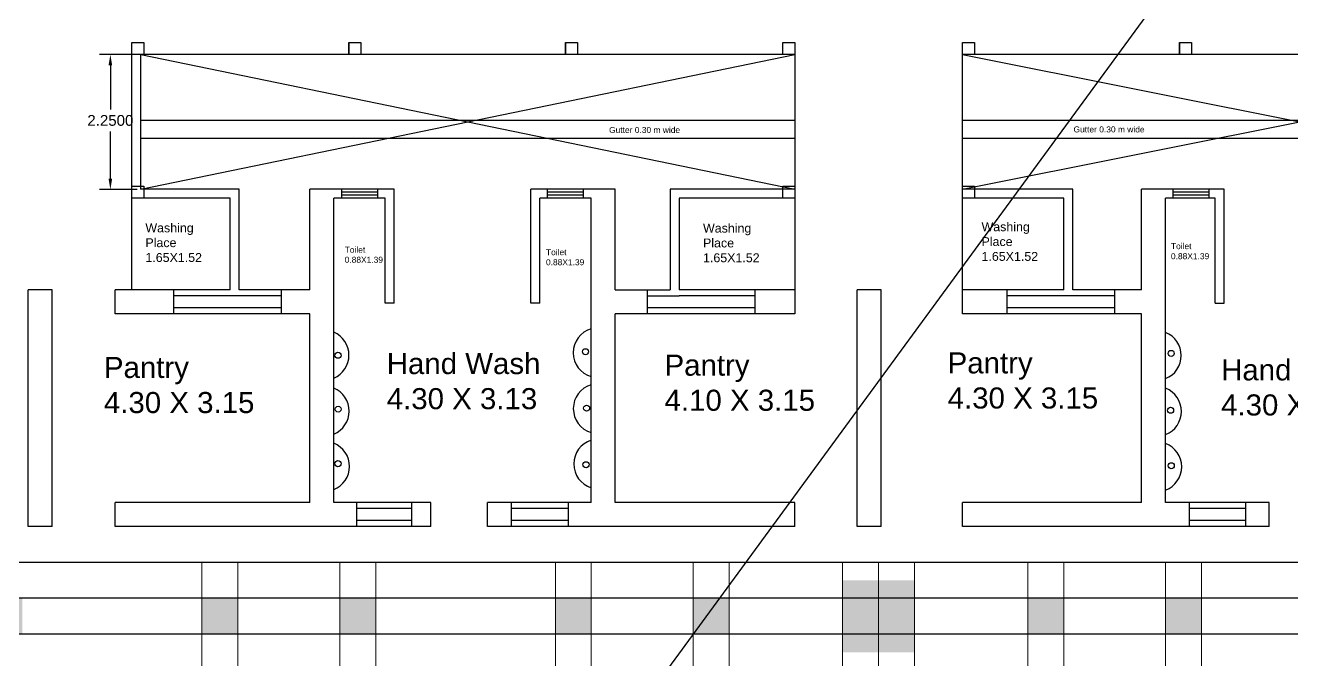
# Model space of a CAD drawing. Header units: inches. Extents: x 101 to 668, y -217 to 99.
# Drawn here: x 386.34 to 407.49, y -30.02 to -19.42 of the extents above; entities that cross this region are included whole.
import ezdxf

# ---------------------------------------------------------------- set-up
doc = ezdxf.new("R2010")
doc.units = ezdxf.units.IN
doc.header["$MEASUREMENT"] = 0
doc.layers.add('FUR', color=1, linetype='Continuous', lineweight=15)
doc.styles.get("Standard").update_dxf_attribs({"font": 'arial.ttf'})
doc.dimstyles.get("Standard").update_dxf_attribs({"dimtxt": 0.18, "dimasz": 0.18, "dimexe": 0.18, "dimexo": 0.0625, "dimgap": 0.09, "dimtad": 0, "dimtih": 1, "dimtoh": 1, "dimdec": 4, "dimzin": 0, "dimdsep": 46, "dimtxsty": 'Standard', "dimcen": 0.09, "dimadec": 0, "dimazin": 0, "dimtfac": 1, "dimtdec": 4, "dimtofl": 0, "dimtmove": 0, "dimatfit": 3, "dimfxl": 1, "dimtolj": 1, "dimtzin": 0, "dimarcsym": 0})

# ---------------------------------------------------------------- blocks, each defined once
blk = doc.blocks.new('*D140')
at = {"color": 0, "lineweight": -2}
for p, q in [((388.208, -19.913), (387.58, -19.913)), ((387.76, -20.093), (387.76, -20.831)), ((387.76, -21.983), (387.76, -21.195)), ((388.208, -22.163), (387.58, -22.163))]:
    blk.add_line(p, q, dxfattribs=at)
at = {"color": 0}
for points in [[(387.73, -20.093), (387.79, -20.093), (387.76, -19.913)], [(387.73, -21.983), (387.79, -21.983), (387.76, -22.163)]]:
    blk.add_solid(points, dxfattribs=at)
at = {"layer": 'Defpoints', "color": 0}
for p in [(387.76, -19.913), (388.27, -19.913), (388.27, -22.163)]:
    blk.add_point(p, dxfattribs=at)
at = {"color": 0, "insert": (387.76, -21.013), "char_height": 0.18, "attachment_point": 5}
blk.add_mtext('\\A1;2.2500', dxfattribs=at)

msp = doc.modelspace()

# ---------------------------------------------------------------- hatches: boundary and pattern name
h = msp.add_hatch(color=256)
h.paths.add_polyline_path([(399.98512, -28.69264), (399.98512, -28.99264), (400.58512, -28.99264), (400.58512, -28.69264)])
h.paths.add_polyline_path([(400.58512, -28.69264), (400.58512, -28.99264), (401.18512, -28.99264), (401.18512, -28.69264)])
h.paths.add_polyline_path([(400.58512, -29.59264), (401.18512, -29.59264), (401.18512, -28.99264), (400.58512, -28.99264)])
h.paths.add_polyline_path([(400.58512, -29.59264), (400.58512, -29.89264), (401.18512, -29.89264), (401.18512, -29.59264)])
h.paths.add_polyline_path([(399.98512, -29.59264), (399.98512, -29.89264), (400.58512, -29.89264), (400.58512, -29.59264)])
h.paths.add_polyline_path([(400.58512, -28.99264), (399.98512, -28.99264), (399.98512, -29.59264), (400.58512, -29.59264)])
h = msp.add_hatch(color=256)
h.paths.add_polyline_path([(383.39012, -29.59264), (383.99012, -29.59264), (383.99012, -28.99264), (383.39012, -28.99264)])
h.paths.add_polyline_path([(385.69012, -29.59264), (386.29012, -29.59264), (386.29012, -28.99264), (385.69012, -28.99264)])
h.paths.add_polyline_path([(389.29012, -29.59264), (389.89012, -29.59264), (389.89012, -28.99264), (389.29012, -28.99264)])
h.paths.add_polyline_path([(391.59012, -29.59264), (392.19012, -29.59264), (392.19012, -28.99264), (391.59012, -28.99264)])
h.paths.add_polyline_path([(395.19012, -29.59264), (395.79012, -29.59264), (395.79012, -28.99264), (395.19012, -28.99264)])
h.paths.add_polyline_path([(397.49012, -29.59264), (398.09012, -29.59264), (398.09012, -28.99264), (397.49012, -28.99264)])
h.paths.add_polyline_path([(403.08012, -29.59264), (403.68012, -29.59264), (403.68012, -28.99264), (403.08012, -28.99264)])
h.paths.add_polyline_path([(405.38012, -29.59264), (405.98012, -29.59264), (405.98012, -28.99264), (405.38012, -28.99264)])
h.paths.add_polyline_path([(408.98012, -29.59264), (409.58012, -29.59264), (409.58012, -28.99264), (408.98012, -28.99264)])
h.paths.add_polyline_path([(411.88012, -29.59264), (411.88012, -28.99264), (411.28012, -28.99264), (411.28012, -29.59264)])
h.paths.add_polyline_path([(415.48012, -28.99264), (414.88012, -28.99264), (414.88012, -29.59264), (415.48012, -29.59264)])
h.paths.add_polyline_path([(417.18012, -29.59264), (417.78012, -29.59264), (417.78012, -28.99264), (417.18012, -28.99264)])

# ---------------------------------------------------------------- linework, layer by layer
for p, q in [((423.36736, 5.74281), (363.66113, -75.78002)), ((388.12012, -19.91264), (388.12012, -19.71264)), ((388.12012, -19.71264), (388.32012, -19.71264)), ((388.32012, -19.71264), (388.32012, -19.91264)), ((391.74012, -19.71264), (391.74012, -19.91264)), ((391.74012, -19.91264), (391.74012, -19.71264)), ((391.74012, -19.71264), (391.94012, -19.71264)), ((391.94012, -19.71264), (391.94012, -19.91264)), ((395.36012, -19.71264), (395.36012, -19.91264)), ((395.36012, -19.91264), (395.36012, -19.71264)), ((395.36012, -19.71264), (395.56012, -19.71264)), ((395.56012, -19.71264), (395.56012, -19.91264)), ((398.99012, -19.91264), (398.99012, -19.71264)), ((398.99012, -19.71264), (399.19012, -19.71264)), ((399.19012, -19.71264), (399.19012, -19.91264)), ((401.99012, -19.91264), (401.99012, -19.71264)), ((401.99012, -19.71264), (402.19012, -19.71264)), ((402.19012, -19.71264), (402.19012, -19.91264)), ((405.61012, -19.71264), (405.61012, -19.91264)), ((405.61012, -19.91264), (405.61012, -19.71264)), ((405.61012, -19.71264), (405.81012, -19.71264)), ((405.81012, -19.71264), (405.81012, -19.91264)), ((399.19012, -19.91264), (388.12012, -19.91264)), ((388.12012, -23.84264), (388.12012, -19.91264)), ((388.32012, -19.91264), (388.12012, -19.91264)), ((388.27012, -22.16264), (388.27012, -19.91264)), ((388.27012, -19.91264), (399.19012, -22.16264)), ((388.27012, -22.16264), (399.19012, -19.91264)), ((391.94012, -19.91264), (391.74012, -19.91264)), ((395.56012, -19.91264), (395.36012, -19.91264)), ((399.19012, -19.91264), (398.99012, -19.91264)), ((399.19012, -19.91264), (399.19012, -24.24264)), ((401.99012, -24.24264), (401.99012, -19.91264)), ((413.24012, -19.91264), (401.99012, -19.91264)), ((401.99012, -19.91264), (413.24012, -22.16264)), ((401.99012, -22.16264), (413.24012, -19.91264)), ((402.19012, -19.91264), (401.99012, -19.91264)), ((405.81012, -19.91264), (405.61012, -19.91264)), ((399.19012, -21.01264), (388.27012, -21.01264)), ((413.24012, -21.01264), (401.99012, -21.01264)), ((399.19012, -21.31264), (388.27012, -21.31264)), ((413.24012, -21.31264), (401.99012, -21.31264)), ((388.12012, -22.31264), (388.12012, -22.11264)), ((388.12012, -22.11264), (388.32012, -22.11264)), ((389.91012, -22.16264), (388.27012, -22.16264)), ((388.32012, -22.11264), (388.32012, -22.31264)), ((389.91012, -23.84264), (389.91012, -22.16264)), ((392.50012, -22.16264), (391.09012, -22.16264)), ((391.09012, -23.84264), (391.09012, -22.16264)), ((391.62363, -22.31264), (391.62363, -22.16264)), ((392.22363, -22.31264), (392.22363, -22.16264)), ((392.50012, -24.06264), (392.50012, -22.16264)), ((396.19012, -22.16264), (394.78012, -22.16264)), ((394.78012, -24.06264), (394.78012, -22.16264)), ((395.05871, -22.31264), (395.05871, -22.16264)), ((395.65871, -22.31264), (395.65871, -22.16264)), ((396.19012, -23.84264), (396.19012, -22.16264)), ((399.19012, -22.16264), (397.11012, -22.16264)), ((397.11012, -22.16264), (397.11012, -23.84264)), ((398.99012, -22.31264), (398.99012, -22.11264)), ((398.99012, -22.11264), (399.19012, -22.11264)), ((399.19012, -22.11264), (399.19012, -22.31264)), ((401.99012, -22.31264), (401.99012, -22.11264)), ((401.99012, -22.11264), (402.19012, -22.11264)), ((403.83012, -22.16264), (401.99012, -22.16264)), ((402.19012, -22.11264), (402.19012, -22.31264)), ((403.83012, -23.84264), (403.83012, -22.16264)), ((404.98012, -23.84264), (404.98012, -22.16264)), ((406.36012, -22.16264), (404.98012, -22.16264)), ((405.50559, -22.31264), (405.50559, -22.16264)), ((406.10559, -22.31264), (406.10559, -22.16264)), ((406.36012, -24.06264), (406.36012, -22.16264)), ((389.76012, -22.31264), (388.12012, -22.31264)), ((388.32012, -22.31264), (388.12012, -22.31264)), ((389.76012, -23.84264), (389.76012, -22.31264)), ((392.35012, -22.31264), (391.49012, -22.31264)), ((391.49012, -27.39264), (391.49012, -22.31264)), ((392.22363, -22.21264), (391.62363, -22.21264)), ((392.22363, -22.26264), (391.62363, -22.26264)), ((392.35012, -24.06264), (392.35012, -22.31264)), ((395.79012, -22.31264), (394.93012, -22.31264)), ((394.93012, -24.06264), (394.93012, -22.31264)), ((395.65871, -22.21264), (395.05871, -22.21264)), ((395.65871, -22.26264), (395.05871, -22.26264)), ((395.79012, -23.84264), (395.79012, -22.31264)), ((399.19012, -22.31264), (397.26012, -22.31264)), ((397.26012, -22.31264), (397.26012, -23.84264)), ((399.19012, -22.31264), (398.99012, -22.31264)), ((403.68012, -22.31264), (401.99012, -22.31264)), ((402.19012, -22.31264), (401.99012, -22.31264)), ((403.68012, -23.84264), (403.68012, -22.31264)), ((406.21012, -22.31264), (405.38012, -22.31264)), ((405.38012, -27.39264), (405.38012, -22.31264)), ((406.10559, -22.21264), (405.50559, -22.21264)), ((406.10559, -22.26264), (405.50559, -22.26264)), ((406.21012, -24.06264), (406.21012, -22.31264)), ((386.79012, -23.84264), (386.39012, -23.84264)), ((386.39012, -27.79264), (386.39012, -23.84264)), ((386.79012, -27.79264), (386.79012, -23.84264)), ((388.27012, -23.84264), (387.84012, -23.84264)), ((387.84012, -24.24264), (387.84012, -23.84264)), ((389.76012, -23.84264), (388.27012, -23.84264)), ((388.81355, -23.84264), (388.81355, -24.24264)), ((391.09012, -23.84264), (389.91012, -23.84264)), ((390.61355, -23.84264), (390.61355, -24.24264)), ((395.79012, -27.39264), (395.79012, -23.84264)), ((396.19012, -23.84264), (397.11012, -23.84264)), ((396.72218, -23.84264), (396.72218, -24.24264)), ((399.19012, -23.84264), (397.26012, -23.84264)), ((398.52218, -23.84264), (398.52218, -24.24264)), ((400.63012, -23.84264), (400.23012, -23.84264)), ((400.23012, -27.79264), (400.23012, -23.84264)), ((400.63012, -27.79264), (400.63012, -23.84264)), ((403.68012, -23.84264), (401.99012, -23.84264)), ((402.72644, -23.84264), (402.72644, -24.24264)), ((404.98012, -23.84264), (403.83012, -23.84264)), ((404.52644, -23.84264), (404.52644, -24.24264)), ((405.38012, -27.39264), (405.38012, -23.84264)), ((389.76012, -23.94264), (388.81355, -23.94264)), ((390.61355, -23.94264), (389.76012, -23.94264)), ((392.50012, -24.06264), (392.35012, -24.06264)), ((394.93012, -24.06264), (394.78012, -24.06264)), ((396.72218, -23.94264), (397.26012, -23.94264)), ((398.52218, -23.94264), (397.26012, -23.94264)), ((403.83012, -23.94264), (402.72644, -23.94264)), ((404.52644, -23.94264), (403.83012, -23.94264)), ((406.21012, -24.06264), (406.36012, -24.06264)), ((391.09012, -24.24264), (387.84012, -24.24264)), ((390.61355, -24.14264), (388.81355, -24.14264)), ((391.09012, -27.39264), (391.09012, -24.24264)), ((399.19012, -24.24264), (396.19012, -24.24264)), ((396.19012, -27.39264), (396.19012, -24.24264)), ((398.52218, -24.14264), (396.72218, -24.14264)), ((404.98012, -24.24264), (401.99012, -24.24264)), ((404.52644, -24.14264), (402.72644, -24.14264)), ((404.98012, -27.39264), (404.98012, -24.24264)), ((388.81355, -25.7129), (388.81355, -25.7129)), ((402.72644, -25.79789), (402.72644, -25.79789)), ((391.09012, -27.39264), (387.84012, -27.39264)), ((387.84012, -27.79264), (387.84012, -27.39264)), ((393.11012, -27.39264), (391.49012, -27.39264)), ((391.87316, -27.79264), (391.87316, -27.39264)), ((392.79316, -27.79264), (392.79316, -27.39264)), ((393.11012, -27.79264), (393.11012, -27.39264)), ((395.79012, -27.39264), (394.06012, -27.39264)), ((394.06012, -27.79264), (394.06012, -27.39264)), ((394.46012, -27.79264), (394.46012, -27.39264)), ((395.41012, -27.79264), (395.41012, -27.39264)), ((399.19012, -27.39264), (396.19012, -27.39264)), ((399.19012, -27.79264), (399.19012, -27.39264)), ((401.99012, -27.79264), (401.99012, -27.39264)), ((404.98012, -27.39264), (401.99012, -27.39264)), ((407.11012, -27.39264), (405.38012, -27.39264)), ((405.78012, -27.79264), (405.78012, -27.39264)), ((406.72012, -27.79264), (406.72012, -27.39264)), ((407.11012, -27.79264), (407.11012, -27.39264)), ((392.79316, -27.49264), (391.87316, -27.49264)), ((392.79316, -27.69264), (391.87316, -27.69264)), ((395.41012, -27.49264), (394.46012, -27.49264)), ((395.41012, -27.69264), (394.46012, -27.69264)), ((406.72012, -27.49264), (405.78012, -27.49264)), ((406.72012, -27.69264), (405.78012, -27.69264)), ((386.79012, -27.79264), (386.39012, -27.79264)), ((393.11012, -27.79264), (387.84012, -27.79264)), ((399.19012, -27.79264), (394.06012, -27.79264)), ((400.63012, -27.79264), (400.23012, -27.79264)), ((407.11012, -27.79264), (401.99012, -27.79264)), ((418.88012, -28.39264), (382.29012, -28.39264)), ((418.88012, -28.99264), (382.29012, -28.99264)), ((418.88012, -29.59264), (382.29012, -29.59264))]:
    msp.add_line(p, q)
for centre in [(391.56023, -24.93292), (395.69354, -24.87555), (405.47332, -24.90301), (391.56384, -25.83421), (395.71128, -25.81742), (405.46294, -25.85154), (391.56108, -26.74438), (395.70303, -26.76276), (405.47444, -26.77923)]:
    msp.add_circle(centre, 0.051)
for centre, start, end in [((395.90377, -24.89105), 105.875462, 254.124538), ((391.32857, -24.93302), 292.884229, 67.115771), ((405.22569, -24.93853), 291.822141, 68.177859), ((391.33089, -25.86704), 292.53675, 67.46325), ((395.90609, -25.82507), 106.208988, 253.791012), ((405.22801, -25.87255), 291.477275, 68.522725), ((391.33766, -26.79094), 291.528785, 68.471215), ((395.91286, -26.74898), 107.184467, 252.815533), ((405.23479, -26.79646), 290.476602, 69.523398)]:
    msp.add_arc(centre, 0.41545, start, end)
at = {"layer": 'FUR', "lineweight": 20}
for p, q in [((389.29012, -28.39264), (389.29012, -38.46264)), ((389.89012, -28.39264), (389.89012, -38.46264)), ((391.59012, -28.39264), (391.59012, -38.46264)), ((392.19012, -28.39264), (392.19012, -38.46264)), ((395.19012, -28.39264), (395.19012, -38.46264)), ((395.79012, -28.39264), (395.79012, -38.46264)), ((397.49012, -28.39264), (397.49012, -38.46264)), ((398.09012, -28.39264), (398.09012, -38.46264)), ((399.98512, -28.39264), (399.98512, -43.41264)), ((400.58512, -28.39264), (400.58512, -43.41264)), ((401.18512, -28.39264), (401.18512, -43.41264)), ((403.08012, -28.39264), (403.08012, -38.46264)), ((403.68012, -28.39264), (403.68012, -38.46264)), ((405.38012, -28.39264), (405.38012, -38.46264)), ((405.98012, -28.39264), (405.98012, -38.46264))]:
    msp.add_line(p, q, dxfattribs=at)

# ---------------------------------------------------------------- texts
at = {"attachment_point": 1}
for s, insert, char_height, width in [('Gutter 0.30 m wide', (396.08757, -21.12133), 0.100473, 2.729872), ('Gutter 0.30 m wide', (403.84333, -21.11211), 0.100473, 2.729872), ('Washing \\PPlace\\P1.65X1.52', (388.34526, -22.73226), 0.14837, 2.729872), ('Washing \\PPlace\\P1.65X1.52', (397.65627, -22.73697), 0.14837, 2.729872), ('Washing \\PPlace\\P1.65X1.52', (402.30665, -22.71411), 0.14837, 2.729872), ('Toilet\\P0.88X1.39', (391.67256, -23.12167), 0.100473, 2.729872), ('Toilet\\P0.88X1.39', (395.03376, -23.16253), 0.100473, 2.729872), ('Toilet\\P0.88X1.39', (405.46934, -23.06159), 0.100473, 2.729872), ('Hand Wash\\P4.30 X 3.13', (392.37474, -24.89653), 0.351739, 8.6047683), ('Pantry\\P4.10 X 3.15', (397.01345, -24.92312), 0.351739, 8.6047683), ('Pantry\\P4.30 X 3.15', (401.74097, -24.88524), 0.351739, 8.6047683), ('Pantry\\P4.30 X 3.15', (387.65197, -24.96111), 0.351739, 8.6047683), ('Hand Wash\\P4.30 X 3.13', (406.30684, -25.00161), 0.351739, 8.6047683)]:
    msp.add_mtext(s, dxfattribs=dict(at, insert=insert, char_height=char_height, width=width))

# ---------------------------------------------------------------- dimensions: what is measured, and where the dimension line sits
dim = msp.add_linear_dim(base=(387.75959, -19.91264), p1=(388.27012, -22.16264), p2=(388.27012, -19.91264), angle=90, dimstyle='Standard')
dim.commit()
dim.dimension.update_dxf_attribs({"geometry": '*D140', "text_midpoint": (387.75959, -21.01264), "dimtype": 160})

doc.saveas('drawing.dxf')
